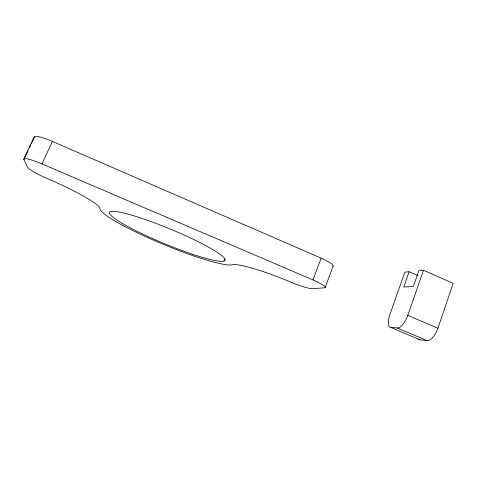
<?xml version="1.0" encoding="UTF-8"?>
<svg xmlns="http://www.w3.org/2000/svg" width="477" height="477" viewBox="0 0 477 477"><rect width="100%" height="100%" fill="white"/><g stroke="black" fill="none" stroke-linecap="round" stroke-linejoin="round"><path stroke-width="0.72" d="M418.663 339.248A13.302 5.879 -67.3 0 0 420.082 339.845L427.046 340.608A13.589 6.135 -67.2 0 0 437.916 328.283L453.15 283.368L423.51 270.25L418.83 270.733L413.32 286.492L403.745 287.023L409.129 271.735L417.935 275.617M409.129 271.735L404.842 272.176L389.822 314.713A13.404 5.325 -67.2 0 0 390.925 327.478L397.323 327.973A13.69 5.557 -67.1 0 0 407.799 315.351L423.51 270.25M325.213 287.339L333.155 266.035M27.976 150.935L23.922 159.58L27.732 167.415A20.147 2.671 24.1 0 0 47.456 178.66A54.503 6.583 23.8 0 1 100.009 208.622A72.492 9.117 22.5 0 0 159.771 242.841A72.492 9.117 22.5 0 0 232.651 264.765A49.781 6.106 21.3 0 1 291.31 282.318A18.275 2.457 21.1 0 0 312.524 288.663L324.139 287.834A19.277 2.719 20.9 0 0 312.954 279.91L321.152 258.158L52.387 141.419A21.215 3.619 24.8 0 0 34.207 137.638L31.404 143.625M223.975 261.092A62.642 7.87 22.5 0 0 148.49 220.648A62.642 7.87 22.5 0 0 128.963 227.147A62.642 7.87 22.5 0 0 223.975 261.092L224.798 259.047M23.922 159.58A21.34 2.975 24.2 0 1 41.958 163.921L52.387 141.419M23.85 159.032L34.183 137M29.532 147.614L30.778 144.954M397.323 327.973L427.046 340.608M390.925 327.478L420.082 339.845M407.799 315.351L437.916 328.283M41.958 163.921L312.954 279.91M321.152 258.158A19.169 3.309 20.7 0 1 332.803 266.458"/></g></svg>
